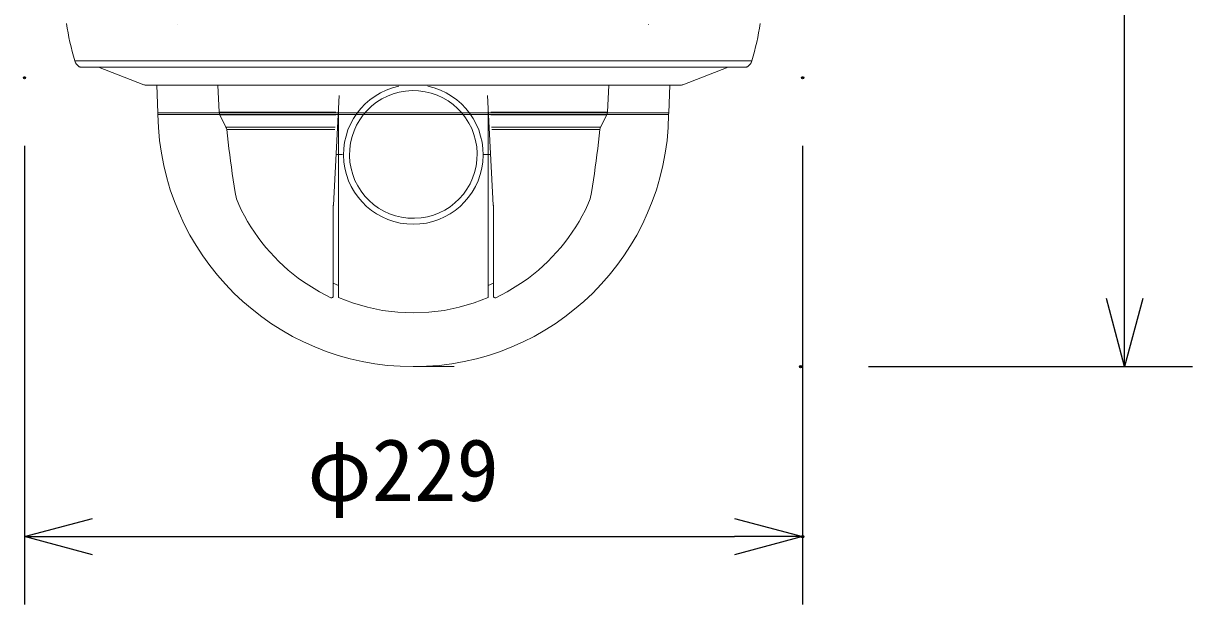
# Model space of a CAD drawing. Units: millimetres, scale not verified. Extents: x -63 to 62, y -116 to 117.
# Drawn here: x -31.19 to 3.22, y 29.39 to 46.49 of the extents above; entities that cross this region are included whole.
import ezdxf
from ezdxf.enums import TextEntityAlignment as Align

# ---------------------------------------------------------------- set-up
doc = ezdxf.new("R2010")
doc.units = ezdxf.units.MM
doc.header["$LTSCALE"] = 0.125
doc.header["$PDMODE"] = 32
doc.header["$PDSIZE"] = 0.0625
for name, color, linetype, lineweight in [('0-0_0', 7, 'Continuous', 25), ('0-4_GAIKEI', 1, 'Continuous', 18), ('0-5_SUNPO', 7, 'Continuous', 25)]:
    doc.layers.add(name, color=color, linetype=linetype, lineweight=lineweight)
doc.layers.add('0-1_DEFPOINTS', color=7, linetype='Continuous')
doc.styles.add('ＭＳ ゴシック', font='')
doc.styles.get('ＭＳ ゴシック').set_extended_font_data('MS Gothic')

# ---------------------------------------------------------------- blocks, each defined once
blk = doc.blocks.new('_OPEN30')
at = {"layer": '0-0_0'}
blk.add_line((0, 0), (-1, 0), dxfattribs=at)
blk.add_lwpolyline([(-1, 0.26795), (0, 0), (-1, -0.26795)], dxfattribs=at)
blk = doc.blocks.new('D4')
at = {"layer": '0-1_DEFPOINTS'}
for p in [(-13.0936, 50.3478), (-3.558, 50.3478), (-13.0936, 15.9016)]:
    blk.add_point(p, dxfattribs=at)
at = {"layer": '0-5_SUNPO'}
for p, q in [((-11.0936, 50.3478), (-1.558, 50.3478)), ((-3.558, 17.9016), (-3.558, 48.3478)), ((-11.0936, 15.9016), (-1.558, 15.9016))]:
    blk.add_line(p, q, dxfattribs=at)
at = {"layer": '0-5_SUNPO', "xscale": 2, "yscale": 2}
for p, rotation in [((-3.558, 50.3478), 90), ((-3.558, 15.9016), 270)]:
    blk.add_blockref('_OPEN30', p, dxfattribs=dict(at, rotation=rotation))
at = {"layer": '0-5_SUNPO', "style": 'ＭＳ ゴシック'}
blk.add_text('344', height=1.833, rotation=90, dxfattribs=at).set_placement((-4.058, 31.2497), align=Align.BOTTOM_LEFT)
blk = doc.blocks.new('D3')
at = {"layer": '0-1_DEFPOINTS'}
for p in [(-35.9349, 24.4018), (-13.0349, 24.4018), (-13.0349, 10.9)]:
    blk.add_point(p, dxfattribs=at)
at = {"layer": '0-5_SUNPO'}
for p, q in [((-35.9349, 22.4018), (-35.9349, 8.9)), ((-13.0349, 22.4018), (-13.0349, 8.9)), ((-33.9349, 10.9), (-15.0349, 10.9))]:
    blk.add_line(p, q, dxfattribs=at)
at = {"layer": '0-5_SUNPO', "xscale": 2, "yscale": 2, "rotation": 180}
blk.add_blockref('_OPEN30', (-35.9349, 10.9), dxfattribs=at)
at = {"layer": '0-5_SUNPO', "xscale": 2, "yscale": 2}
blk.add_blockref('_OPEN30', (-13.0349, 10.9), dxfattribs=at)
at = {"layer": '0-5_SUNPO', "style": 'ＭＳ ゴシック'}
blk.add_text('φ229', height=1.833, dxfattribs=at).set_placement((-27.6099, 11.4), align=Align.BOTTOM_LEFT)

msp = doc.modelspace()

# ---------------------------------------------------------------- linework, layer by layer
at = {"layer": '0-4_GAIKEI'}
for p, q in [((-26.643, 46.453), (-26.6431, 46.4531)), ((-12.792, 46.453), (-12.7919, 46.4531)), ((-29.6805, 45.3841), (-9.7545, 45.3841)), ((-29.522, 45.2051), (-9.913, 45.2051)), ((-25.4307, 43.8755), (-25.4726, 44.6754)), ((-25.4307, 43.8755), (-25.4726, 44.6754)), ((-14.0043, 43.8755), (-13.9624, 44.6754)), ((-22.0713, 41.1417), (-21.9021, 44.3711)), ((-22.0713, 41.1417), (-21.9021, 44.3711)), ((-22.0713, 41.1417), (-21.9021, 44.3711)), ((-17.5329, 44.3711), (-17.3637, 41.1417)), ((-17.5329, 44.3711), (-17.3637, 41.1417)), ((-12.1952, 43.8538), (-27.2399, 43.8538)), ((-12.2037, 43.8037), (-27.2313, 43.8037)), ((-25.4307, 43.8755), (-21.9981, 43.8755)), ((-25.4307, 43.8755), (-21.9981, 43.8755)), ((-21.9992, 43.7964), (-25.4098, 43.7964)), ((-25.2303, 43.4374), (-25.4098, 43.7964)), ((-21.9992, 43.7964), (-25.4098, 43.7964)), ((-25.2303, 43.4374), (-25.4098, 43.7964)), ((-21.9217, 38.4235), (-21.9217, 43.9962)), ((-21.9217, 38.4235), (-21.9217, 43.9962)), ((-21.9217, 38.4235), (-21.9217, 43.9962)), ((-17.5133, 38.4235), (-17.5133, 43.9962)), ((-17.5133, 38.4235), (-17.5133, 43.9962)), ((-17.4369, 43.8755), (-14.0043, 43.8755)), ((-14.0252, 43.7964), (-17.4358, 43.7964)), ((-14.2047, 43.4374), (-14.0252, 43.7964)), ((-25.2303, 43.4374), (-22.0187, 43.4375)), ((-25.2303, 43.4374), (-22.0187, 43.4375)), ((-22.0254, 43.3698), (-25.2104, 43.3698)), ((-22.0254, 43.3698), (-25.2104, 43.3698)), ((-17.4163, 43.4375), (-14.2047, 43.4374)), ((-14.2246, 43.3698), (-17.4096, 43.3698)), ((-21.8015, 42.6314), (-21.9933, 42.6314)), ((-21.8015, 42.6314), (-21.9933, 42.6314)), ((-21.8015, 42.6314), (-21.9933, 42.6314)), ((-17.4417, 42.6314), (-17.6636, 42.6314)), ((-17.4417, 42.6314), (-17.6636, 42.6314)), ((-22.072, 38.4638), (-22.072, 41.1154)), ((-22.072, 38.4638), (-22.072, 41.1154)), ((-22.072, 38.4638), (-22.072, 41.1154)), ((-17.363, 41.1154), (-17.363, 38.4638)), ((-17.363, 41.1154), (-17.363, 38.4638)), ((-21.9217, 38.774), (-22.072, 38.8492)), ((-21.9217, 38.774), (-22.072, 38.8492)), ((-21.9217, 38.774), (-22.072, 38.8492)), ((-17.363, 38.8492), (-17.5133, 38.774)), ((-17.363, 38.8492), (-17.5133, 38.774))]:
    msp.add_line(p, q, dxfattribs=at)
at = {"layer": '0-4_GAIKEI', "color": 7}
for p, q in [((-28.9865, 45.2051), (-27.6503, 44.6823)), ((-10.4485, 45.2051), (-11.7847, 44.6823)), ((-11.8212, 44.6754), (-27.6138, 44.6754)), ((-12.1645, 44.6754), (-12.1952, 43.8538)), ((-12.1952, 43.8538), (-12.2037, 43.8037)), ((-19.7175, 36.3894), (-18.5152, 36.3894))]:
    msp.add_line(p, q, dxfattribs=at)
msp.add_lwpolyline([(-27.2705, 44.6754), (-27.2399, 43.8538), (-27.2313, 43.8037)], dxfattribs=at)
at = {"layer": '0-4_GAIKEI'}
for points in [[(-22.1436, 38.4185), (-22.3114, 38.5016), (-22.4764, 38.5901), (-22.6384, 38.684), (-22.7972, 38.7833), (-22.9526, 38.8878), (-23.1044, 38.9973), (-23.2526, 39.1118), (-23.3969, 39.2311), (-23.5372, 39.3552), (-23.6733, 39.4838), (-23.805, 39.6168), (-23.9323, 39.7541), (-24.055, 39.8956), (-24.1729, 40.0411), (-24.286, 40.1903), (-24.394, 40.3432), (-24.497, 40.4996), (-24.5947, 40.6594), (-24.6871, 40.8223), (-24.774, 40.9881), (-24.8554, 41.1567), (-24.9238, 41.3308), (-24.9613, 41.5141), (-24.9901, 41.6991), (-25.0181, 41.8843), (-25.0451, 42.0696), (-25.0714, 42.255), (-25.0967, 42.4405), (-25.1212, 42.6262), (-25.1448, 42.8119), (-25.1675, 42.9978), (-25.1894, 43.1838), (-25.2104, 43.3698)], [(-22.1436, 38.4185), (-22.3114, 38.5016), (-22.4764, 38.5901), (-22.6384, 38.684), (-22.7972, 38.7833), (-22.9526, 38.8878), (-23.1044, 38.9973), (-23.2526, 39.1118), (-23.3969, 39.2311), (-23.5372, 39.3552), (-23.6733, 39.4838), (-23.805, 39.6168), (-23.9323, 39.7541), (-24.055, 39.8956), (-24.1729, 40.0411), (-24.286, 40.1903), (-24.394, 40.3432), (-24.497, 40.4996), (-24.5947, 40.6594), (-24.6871, 40.8223), (-24.774, 40.9881), (-24.8554, 41.1567), (-24.9238, 41.3308), (-24.9613, 41.5141), (-24.9901, 41.6991), (-25.0181, 41.8843), (-25.0451, 42.0696), (-25.0714, 42.255), (-25.0967, 42.4405), (-25.1212, 42.6262), (-25.1448, 42.8119), (-25.1675, 42.9978), (-25.1894, 43.1838), (-25.2104, 43.3698)], [(-17.2914, 38.4185), (-17.1236, 38.5016), (-16.9586, 38.5901), (-16.7966, 38.684), (-16.6378, 38.7833), (-16.4824, 38.8878), (-16.3306, 38.9973), (-16.1824, 39.1118), (-16.0381, 39.2311), (-15.8978, 39.3552), (-15.7617, 39.4838), (-15.63, 39.6168), (-15.5027, 39.7541), (-15.38, 39.8956), (-15.2621, 40.0411), (-15.149, 40.1903), (-15.041, 40.3432), (-14.938, 40.4996), (-14.8403, 40.6594), (-14.7479, 40.8223), (-14.661, 40.9881), (-14.5796, 41.1567), (-14.5112, 41.3308), (-14.4737, 41.5141), (-14.4449, 41.6991), (-14.4169, 41.8843), (-14.3899, 42.0696), (-14.3636, 42.255), (-14.3383, 42.4405), (-14.3138, 42.6262), (-14.2902, 42.8119), (-14.2675, 42.9978), (-14.2456, 43.1838), (-14.2246, 43.3698)], [(-21.9217, 38.4233), (-21.5042, 38.2644), (-21.0678, 38.1373), (-20.6227, 38.0459), (-20.1717, 37.9909), (-19.7178, 37.9725), (-19.2639, 37.9908), (-18.813, 38.0458), (-18.3679, 38.1371), (-17.9314, 38.2642), (-17.5133, 38.4233)]]:
    msp.add_lwpolyline(points, dxfattribs=at)
at = {"layer": '0-4_GAIKEI', "color": 7}
for centre, radius, start, end in [((-21.995, 47.66), 8.0154, 188.40392, 196.49547), ((-17.44, 47.66), 8.0154, 343.50453, 351.59608), ((-29.3923, 45.4695), 0.3006, 196.49547, 238.81242), ((-29.522, 45.2552), 0.0501, 238.81242, 270), ((-9.913, 45.2552), 0.0501, 270, 301.18758), ((-10.0427, 45.4695), 0.3006, 301.18758, 343.50453), ((-27.6138, 44.7756), 0.1002, 248.62938, 270), ((-11.8212, 44.7756), 0.1002, 270, 291.37062), ((-19.7175, 43.9039), 7.5145, 180.76397, 359.23603)]:
    msp.add_arc(centre, radius, start, end, dxfattribs=at)
at = {"layer": '0-4_GAIKEI'}
for centre, radius, start, end in [((-19.7175, 42.6314), 2.0539, 101.96196, 78.03856), ((-19.7175, 42.6314), 1.8786, 271.07225, 271.06958), ((-25.2306, 43.886), 0.2004, 183, 206.56505), ((-25.2306, 43.886), 0.2004, 183, 206.56505), ((-14.2044, 43.886), 0.2004, 333.43495, 357), ((-25.4096, 43.3478), 0.2004, 6.30554, 26.56505), ((-25.4096, 43.3478), 0.2004, 6.30554, 26.56505), ((-14.0254, 43.3478), 0.2004, 153.43495, 173.69446), ((-21.5711, 41.1154), 0.501, 177.00002, 180.00001), ((-21.5711, 41.1154), 0.501, 177.00002, 180.00001), ((-21.5711, 41.1154), 0.501, 177.00002, 180.00001), ((-17.8639, 41.1154), 0.501, 0.00001, 3.00001), ((-17.8639, 41.1154), 0.501, 0.00001, 3.00001), ((-22.1221, 38.4638), 0.0501, 244.62218, 0), ((-22.1221, 38.4638), 0.0501, 244.62218, 0), ((-22.1221, 38.4638), 0.0501, 244.62218, 0), ((-17.3129, 38.4638), 0.0501, 180, 295.37782), ((-17.3129, 38.4638), 0.0501, 180, 295.37782)]:
    msp.add_arc(centre, radius, start, end, dxfattribs=at)

# ---------------------------------------------------------------- block references
at = {"layer": '0-5_SUNPO'}
for name in ['D4', 'D3']:
    msp.add_blockref(name, (4.7734, 20.4879), dxfattribs=at)

doc.saveas('drawing.dxf')
